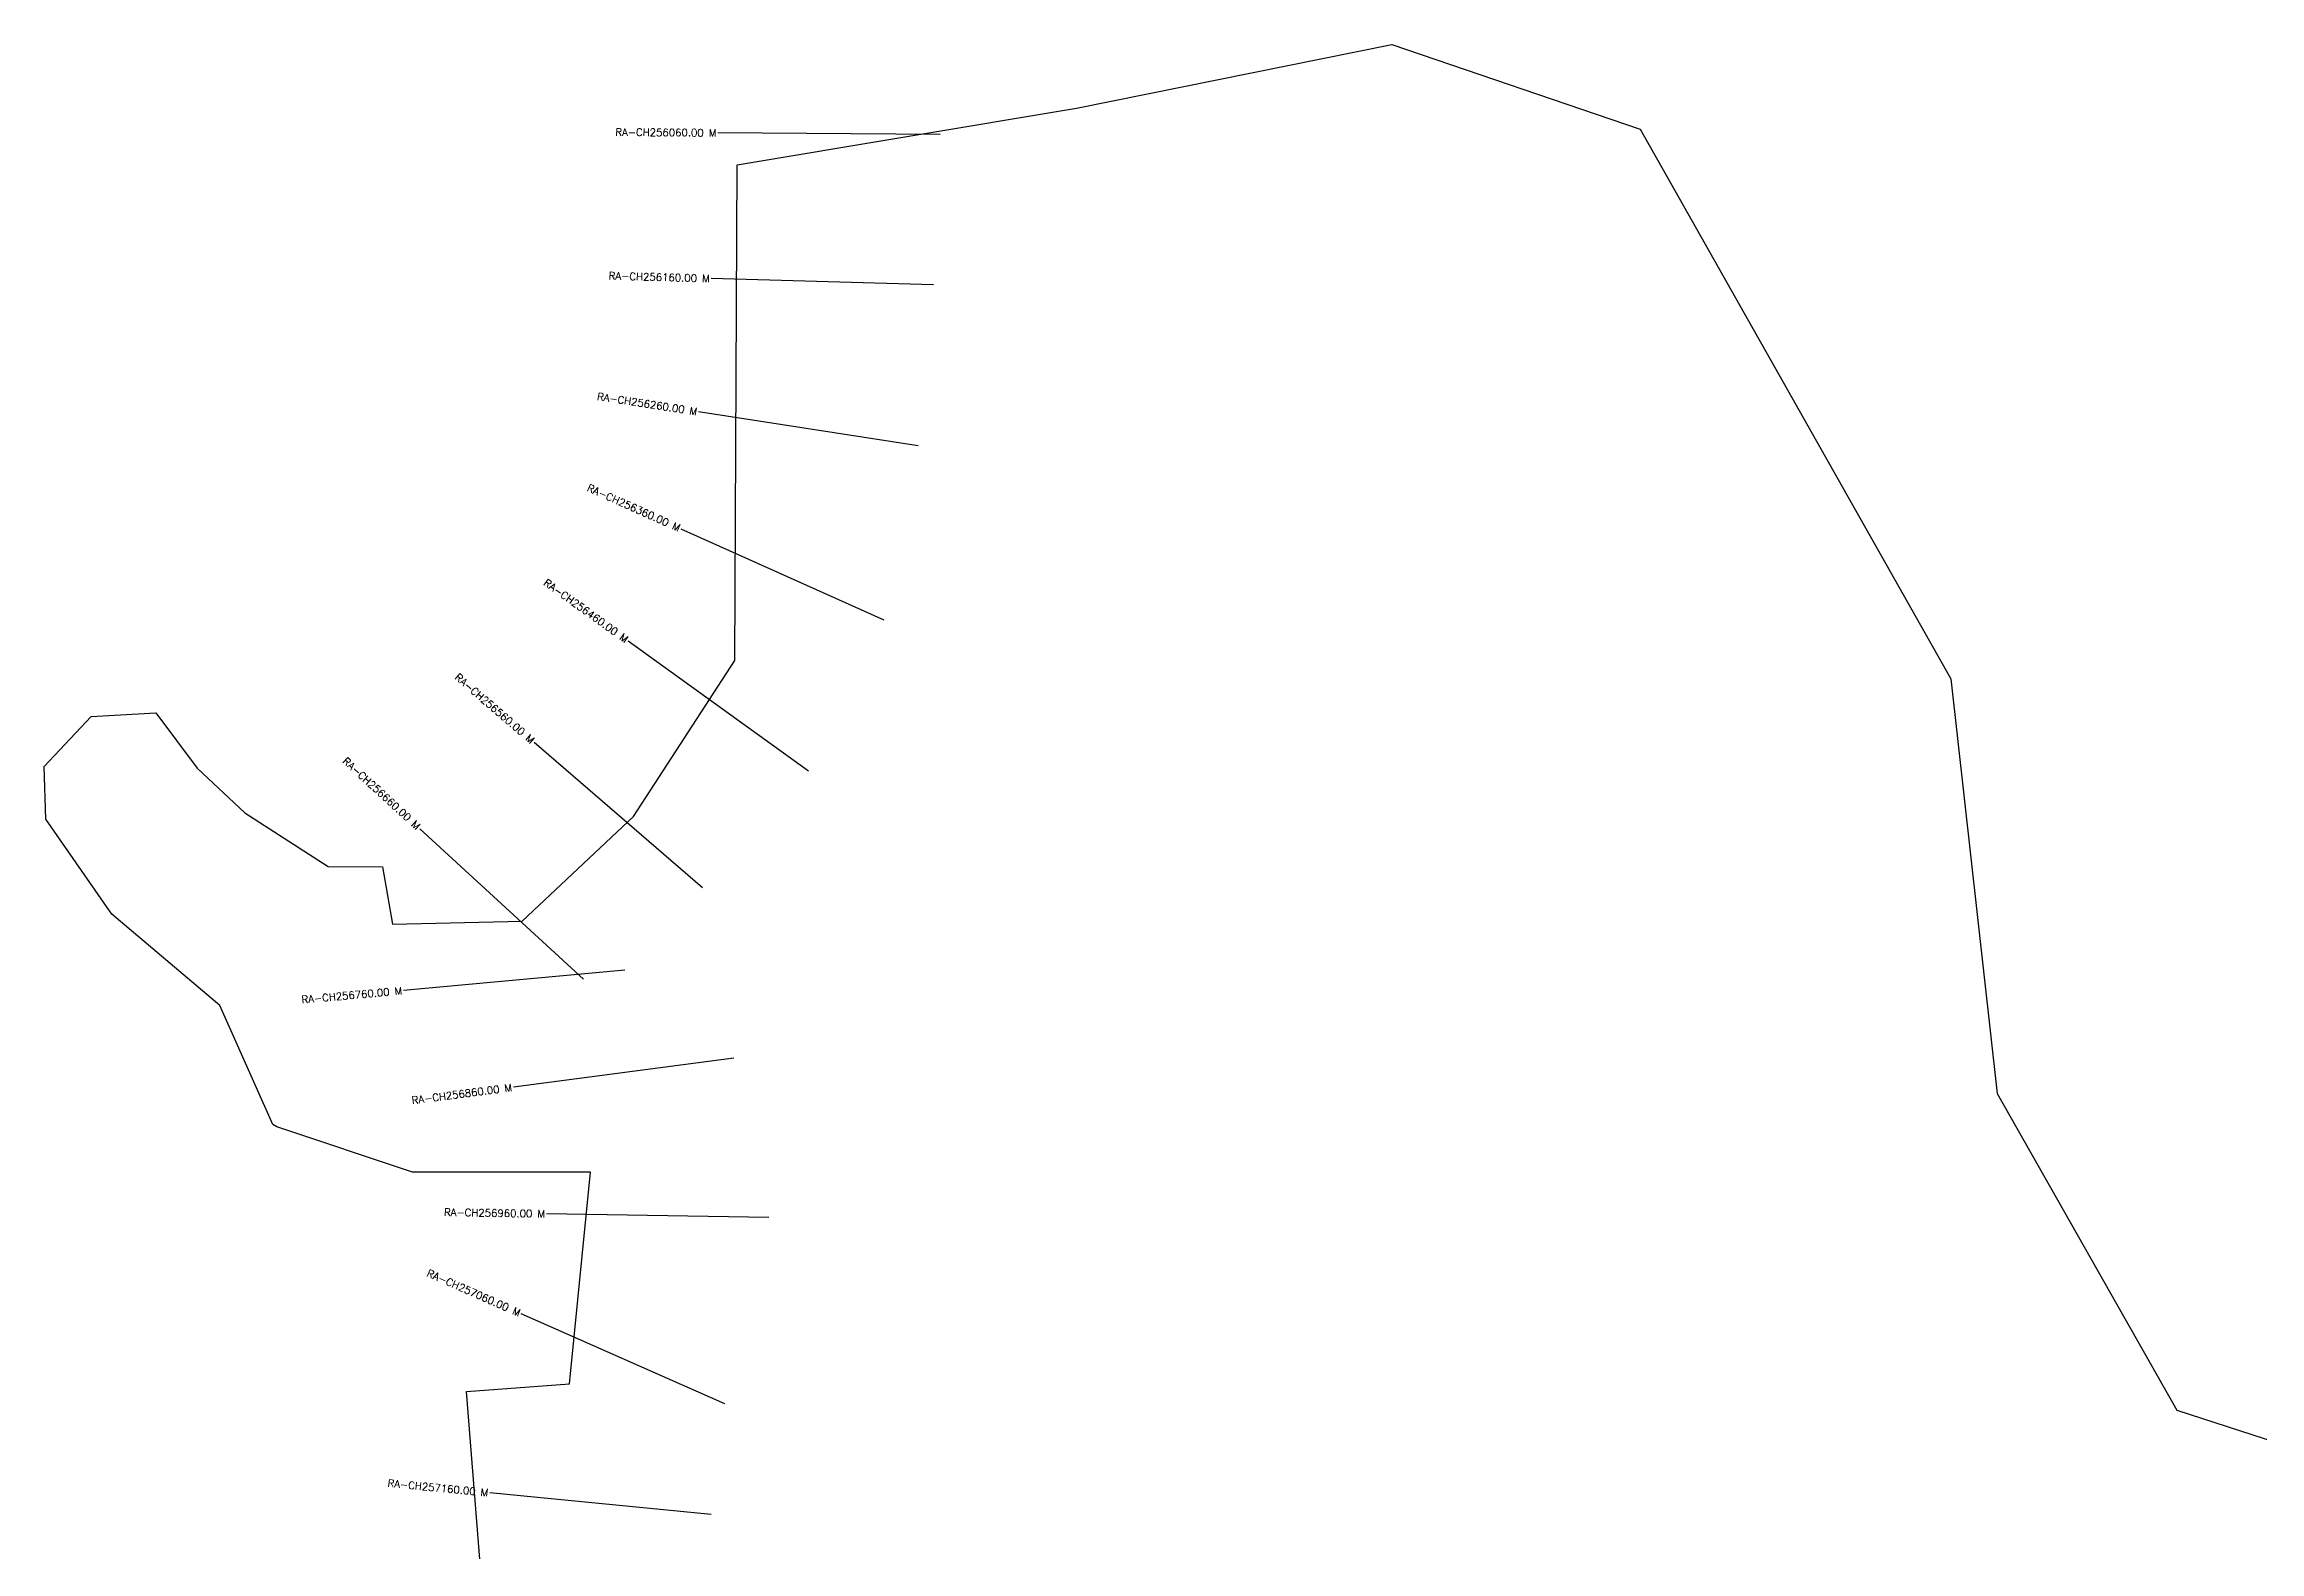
# Model space of a CAD drawing. Header units: metres. Extents: x 278616 to 281394, y 2035916 to 2038195.
# Drawn here: x 278616 to 280110, y 2037178 to 2038195 of the extents above; entities that cross this region are included whole.
import ezdxf
from ezdxf.enums import TextEntityAlignment as Align

# ---------------------------------------------------------------- set-up
doc = ezdxf.new("R2010")
doc.units = ezdxf.units.M
for name, color, linetype in [('CS', 134, 'Continuous'), ('CSMark', 6, 'Continuous'), ('VILLAGE BOUNDRY', 10, 'Continuous')]:
    doc.layers.add(name, color=color, linetype=linetype)
doc.styles.get("Standard").update_dxf_attribs({"font": 'simplex.shx'})

msp = doc.modelspace()

# ---------------------------------------------------------------- linework, layer by layer
at = {"layer": 'CS'}
for p, q in [((279220.1, 2038134.4), (279070.1, 2038135.6)), ((279215.5, 2038033), (279065.6, 2038037.3)), ((279205.3, 2037924.4), (279057.1, 2037947.3)), ((279182.2, 2037806.9), (279045.4, 2037868.3)), ((279131.3, 2037704.9), (279009.6, 2037792.6)), ((279059.7, 2037626.2), (278946.2, 2037724.2)), ((278979.4, 2037564.5), (278869.1, 2037666.1)), ((279007.4, 2037570.6), (278858, 2037557)), ((279080.9, 2037511.2), (278932.2, 2037491.7)), ((279104.5, 2037403.9), (278954.5, 2037406.3)), ((279074.7, 2037278.2), (278937.5, 2037338.8)), ((279065.5, 2037203.5), (278916.2, 2037218))]:
    msp.add_line(p, q, dxfattribs=at)
at = {"layer": 'VILLAGE BOUNDRY', "flags": 128}
for points in [[(278984.2, 2037434.4), (278864.1, 2037434.3), (278772.6, 2037464.9), (278769.8, 2037466.5), (278734, 2037546.8), (278661.2, 2037608.4), (278616.7, 2037672.6), (278615.7, 2037708.1), (278647.2, 2037741.8), (278691, 2037744.3), (278718.9, 2037706.9), (278751, 2037676.9), (278807.1, 2037640.7), (278843.9, 2037640.3), (278850.5, 2037601.7), (278938.1, 2037603.7), (279013.1, 2037674.3), (279081.5, 2037779.7), (279083.1, 2038114.1), (279312, 2038152.3), (279524.8, 2038195.3), (279692.2, 2038138.1), (279901.8, 2037767.3), (279933.1, 2037487.4), (280054.4, 2037273.9), (280266.4, 2037205.1)], [(278912.9, 2037130.9), (278900.6, 2037286.5), (278969.9, 2037291.6), (278984.2, 2037434.4)]]:
    msp.add_lwpolyline(points, dxfattribs=at)

# ---------------------------------------------------------------- texts
at = {"layer": 'CSMark'}
for s, rotation, p in [('RA-CH256060.00 M', 359.5611, (279069.1, 2038135.6)), ('RA-CH256160.00 M', 358.3678, (279064.6, 2038037.3)), ('RA-CH256260.00 M', 351.2114, (279056.1, 2037947.5)), ('RA-CH256360.00 M', 335.8475, (279044.5, 2037868.7)), ('RA-CH256460.00 M', 324.2165, (279008.8, 2037793.2)), ('RA-CH256560.00 M', 319.2254, (278945.4, 2037724.9)), ('RA-CH256660.00 M', 317.3698, (278868.3, 2037666.8)), ('RA-CH256760.00 M', 5.1807, (278857.1, 2037556.9)), ('RA-CH256860.00 M', 7.443, (278931.2, 2037491.6)), ('RA-CH256960.00 M', 359.0904, (278953.5, 2037406.3)), ('RA-CH257060.00 M', 336.1716, (278936.6, 2037339.2)), ('RA-CH257160.00 M', 354.4367, (278915.2, 2037218.1))]:
    msp.add_text(s, height=5, rotation=rotation, dxfattribs=at).set_placement(p, align=Align.MIDDLE_RIGHT)

doc.saveas('drawing.dxf')
